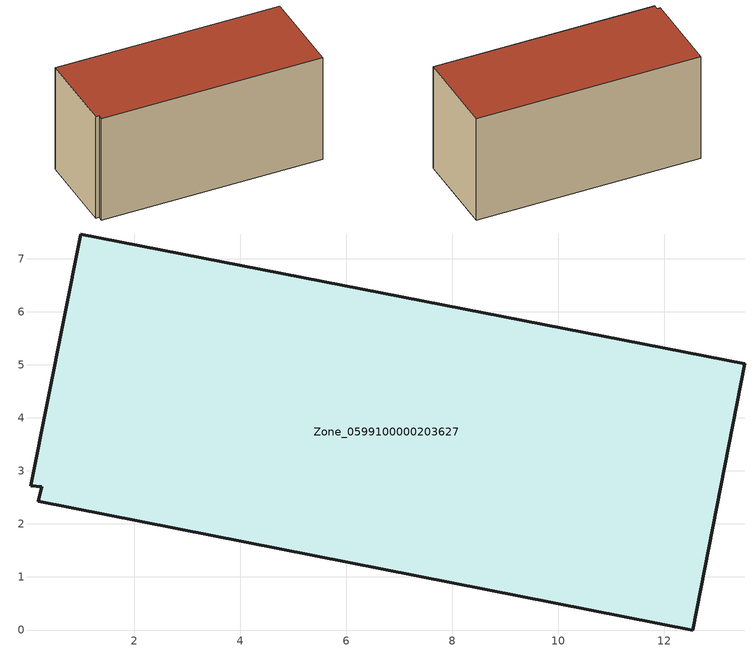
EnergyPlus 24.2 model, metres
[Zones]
Zone_0599100000203627
 floor ground (C_G): 0.2,2.43 0.25,2.7 0.05,2.72 0.99,7.47 13.51,5.02 12.53,0 z0
 wall outside (C_F): 12.53,0 13.51,5.02 0.99,7.47 0.05,2.72 0.25,2.7 0.2,2.43 12.53,0 z0:6.36
 roof outside (C_R): 0.25,2.7 0.2,2.43 12.53,0 13.51,5.02 0.99,7.47 0.05,2.72 z6.36
[BUILDING]
Pand.0599100000203627: North Axis=0; Terrain=City; Loads Convergence Tolerance Value=0.04; Temperature Convergence Tolerance Value=0.4; Solar Distribution=FullExterior; Maximum Number of Warmup Days=25; Minimum Number of Warmup Days=1
[Site:Location]
Rotterdam.The.Hague.AP_ZH_NLD Design_Conditions: Latitude=51.96; Longitude=4.45; Time Zone=1; Elevation=-4.5
[SITE:GROUNDTEMPERATURE:BUILDINGSURFACE]
18, 18, 18, 18, 18, 18, 18, 18, 18, 18, 18, 18
[MATERIAL] Thermal Absorptance=0.9; Solar Absorptance=0.7; Visible Absorptance=0.7
Name | Roughness | Thickness | Conductivity | Density | Specific Heat
G.TI.1946 | MediumSmooth | 0.15 | 1 | 540 | 1210
F.TI.1946 | Rough | 0.3 | 0.857143 | 1920 | 840
R.TI.1946 | MediumRough | 0.2 | 0.1 | 1500 | 1000
[CONSTRUCTION]
C_G: G.TI.1946
C_F: F.TI.1946
C_R: R.TI.1946
[ZONE]
Zone_0599100000203627: Type=1; Multiplier=1; Ceiling Height=Autocalculate; Volume=Autocalculate; Floor Area=autocalculate; Part of Total Floor Area=Yes
[ZONEINFILTRATION:DESIGNFLOWRATE]
Infil_Zone_0599100000203627: Zone or ZoneList or Space or SpaceList=Zone_0599100000203627; Schedule=AlwaysOn; Design Flow Rate Calculation Method=Flow/Area; Flow Rate per Floor Area=0.003; Constant Term Coefficient=1; Temperature Term Coefficient=0; Velocity Term Coefficient=0; Velocity Squared Term Coefficient=0
[HVACTEMPLATE:ZONE:IDEALLOADSAIRSYSTEM]
Zone_0599100000203627: Maximum Heating Supply Air Temperature=50; Minimum Cooling Supply Air Temperature=13; Maximum Heating Supply Air Humidity Ratio=0.0156; Minimum Cooling Supply Air Humidity Ratio=0.0077; Heating Limit=NoLimit; Cooling Limit=NoLimit; Dehumidification Control Type=ConstantSensibleHeatRatio; Cooling Sensible Heat Ratio=0.7; Dehumidification Setpoint=60; Humidification Control Type=None; Humidification Setpoint=30; Outdoor Air Method=None; Outdoor Air Flow Rate per Person=0.00944; Outdoor Air Flow Rate per Zone Floor Area=0; Outdoor Air Flow Rate per Zone=0; Demand Controlled Ventilation Type=None; Outdoor Air Economizer Type=NoEconomizer; Heat Recovery Type=None; Sensible Heat Recovery Effectiveness=0.7; Latent Heat Recovery Effectiveness=0.65
[ZONECONTROL:THERMOSTAT]
ThermostatControl_Zone_0599100000203627: Zone or ZoneList=Zone_0599100000203627; Control Type Schedule=DualSetpointControlType; Control 1=Thermostat_Zone_0599100000203627; Temperature Difference Between Cutout And Setpoint=0
[THERMOSTATSETPOINT:DUALSETPOINT]
Thermostat_Zone_0599100000203627: Heating Setpoint Temperature Schedule=HeatingSetpoint_Zone_0599100000203627; Cooling Setpoint Temperature Schedule=CoolingSetpoint_Zone_0599100000203627
[SCHEDULE:COMPACT]
HeatingSetpoint_Zone_0599100000203627: Through: 12/31, For: AllDays, Until: 24:00, 21
CoolingSetpoint_Zone_0599100000203627: Through: 12/31, For: AllDays, Until: 24:00, 24
DualSetpointControlType: Through: 12/31, For: AllDays, Until: 24:00, 4
AlwaysOn: Through: 12/31, For: AllDays, Until: 24:00, 1
